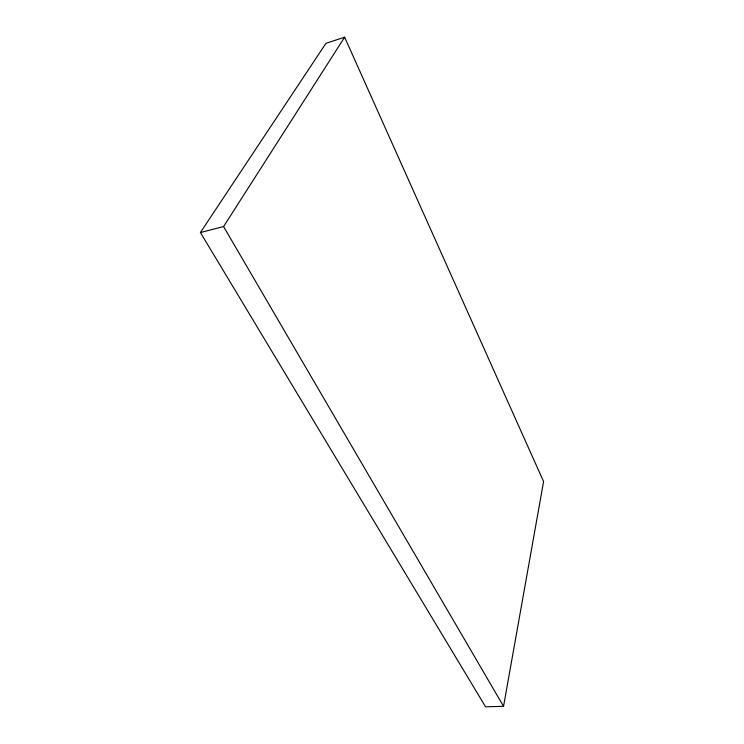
<?xml version="1.0" encoding="UTF-8"?>
<svg xmlns="http://www.w3.org/2000/svg" width="744" height="744" viewBox="0 0 744 744"><rect width="100%" height="100%" fill="white"/><g stroke="black" fill="none" stroke-linecap="round" stroke-linejoin="round"><path stroke-width="1.12" d="M503.549 706.326L543.585 481.573L344.63 37.2L325.937 43.329L200.415 232.519L485.553 706.8L503.549 706.326L223.581 226.567L344.63 37.2M200.415 232.519L223.581 226.567"/></g></svg>
